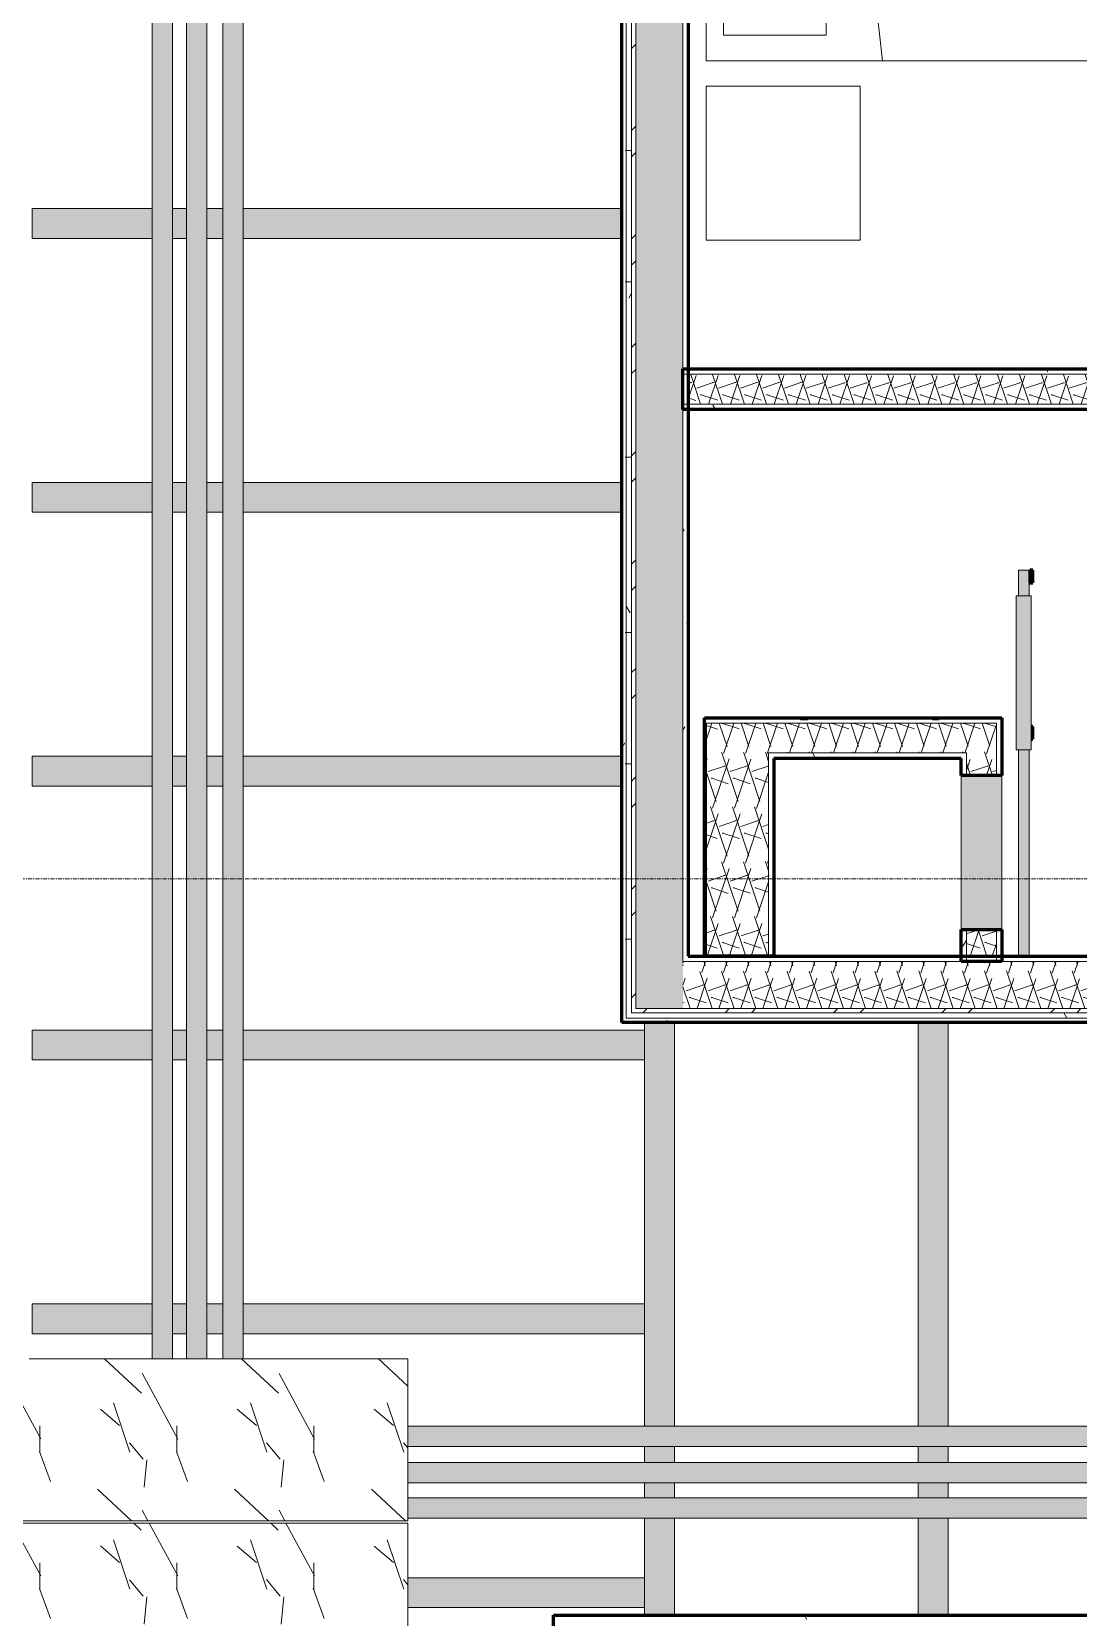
# Model space of a CAD drawing. Header units: inches. Extents: x -4169 to -1846, y 9706 to 12377.
# Drawn here: x -3479.3 to -3357, y 10380.9 to 10566.2 of the extents above; entities that cross this region are included whole.
import ezdxf

# ---------------------------------------------------------------- set-up
doc = ezdxf.new("R2010")
doc.units = ezdxf.units.IN
doc.header["$MEASUREMENT"] = 0
doc.linetypes.add('Dash', pattern=[0.25, 0.125, -0.125])
doc.linetypes.add('Grid Line 1_2_', pattern=[0.875, 0.5, -0.125, 0.125, -0.125])
for name, color, linetype, lineweight in [('0-1', 7, 'Continuous', 5), ('0-2', 50, 'Continuous', 18), ('A-CLNG', 13, 'Continuous', 18), ('A-CLNG-PATT-1', 252, 'Continuous', 18), ('A-DOOR-3', 135, 'Continuous', 18), ('A-DOOR-4', 50, 'Continuous', 18), ('A-DOOR-5', 10, 'Continuous', 60), ('A-WALL', 113, 'Continuous', 18), ('A-WALL-1', 8, 'Continuous', 5), ('A-WALL-3', 252, 'Continuous', 18), ('A-WALL-4', 10, 'Continuous', 60), ('A-WALL-5', 50, 'Continuous', 18), ('A-WALL-PATT-1', 250, 'Continuous', 9), ('A-WALL-PATT-2', 253, 'Continuous', 9), ('A-WALL-PATT-4', 111, 'Continuous', 9), ('I-FURN-1', 250, 'Continuous', 9), ('I-FURN-HDLN-1', 250, 'Dash', 9), ('I-WALL-3', 2, 'Continuous', 60), ('P-PIPE', 3, 'Continuous', 9), ('P-PIPE-1', 3, 'Continuous', 5), ('S-BEAM', 12, 'Continuous', 9), ('S-GRID-1', 1, 'Grid Line 1_2_', 9)]:
    doc.layers.add(name, color=color, linetype=linetype, lineweight=lineweight)
pattern_1 = [(0, (0, 0), (20.48, 5.12), [0.845, -14.515, 0.845, -14.515, -81.92]), (0, (0, 0), (20.48, 5.12), [-30.72, 0.845, -29.875, 0.845, -14.515, -35.84]), (0, (0, 0), (20.48, 5.12), [-76.8, 0.845, -9.395, 0.845, -24.755]), (120, (7.68, 2.56), (-14.67405, 15.1762003), [0.845, -14.515, 0.845, -14.515, -81.92]), (120, (7.68, 2.56), (-14.67405, 15.1762003), [-30.72, 0.845, -29.875, 0.845, -14.515, -35.84]), (120, (7.68, 2.56), (-14.67405, 15.1762003), [-76.8, 0.845, -9.395, 0.845, -24.755]), (240, (10.24, 12.8), (-5.80595, -20.2962003), [0.845, -14.515, 0.845, -14.515, -81.92]), (240, (10.24, 12.8), (-5.80595, -20.2962003), [-30.72, 0.845, -29.875, 0.845, -14.515, -35.84]), (240, (10.24, 12.8), (-5.80595, -20.2962003), [-76.8, 0.845, -9.395, 0.845, -24.755])]
pattern_2 = [(161.57, (0.32, 0.32), (-2.560496185, -0.000537386), [0, -18.214, 2.022, 0]), (18.43, (-0.32, 0.32), (-2.560496185, 0.000537386), [0, -18.214, 2.022, 0]), (108.43, (0.32, 0.32), (1.27922091, -6.400876726), [6.07, -14.166]), (71.57, (-0.32, 0.32), (1.27922091, 6.400876726), [6.07, -14.166])]
pattern_3 = [(45, (0, 0), (-6.335677, 6.335677), []), (45, (0, 9.6), (-6.335677, 6.335677), [])]

# ---------------------------------------------------------------- blocks, each defined once
blk = doc.blocks.new('Bed-Standard - Queen 60_ x 79_-1242961-ENLARGED RCP - 2ND FLOOR PLAN')
at = {"layer": 'I-FURN-1'}
for p, q in [((40.69, 37.7), (-19.31, 37.7)), ((-19.31, 37.7), (-19.31, -41.3)), ((40.69, -41.3), (40.69, 37.7)), ((-16.31, 35.7), (-16.31, 23.7)), ((-16.31, 35.7), (37.69, 35.7)), ((37.69, 35.7), (37.69, 23.7)), ((40.69, 23.7), (-19.31, 17.13)), ((-16.31, 23.7), (37.69, 23.7)), ((-19.31, -41.3), (40.69, -41.3))]:
    blk.add_line(p, q, dxfattribs=at)
at = {"layer": 'I-FURN-HDLN-1'}
for p, q in [((-55.31, 37.7), (-55.31, -77.3)), ((64.69, -77.3), (64.69, 37.7)), ((-55.31, -77.3), (64.69, -77.3))]:
    blk.add_line(p, q, dxfattribs=at)
blk = doc.blocks.new('Table-Night Stand - 18_ x 18_ x 24_-1352623-ENLARGED RCP - 2ND FLOOR PLAN')
at = {"layer": 'I-FURN-1'}
for p, q in [((18.15, 18), (0.15, 18)), ((0.15, 18), (0.15, 0)), ((18.15, 0), (18.15, 18)), ((0.15, 0), (18.15, 0))]:
    blk.add_line(p, q, dxfattribs=at)
blk = doc.blocks.new('BARN - FLUSH - WIDTH 2-2638555-ENLARGED RCP - 2ND FLOOR PLAN')
at = {"layer": 'A-DOOR-3'}
for points in [[(-31.5, 5.67), (-31.5, 6), (-33, 6), (-33, 5.67)], [(-15.13, 4.07), (-12, 4.07), (-12, 5.82), (-30, 5.82), (-30, 4.07), (-21.6, 4.07)], [(-13.23, 5.82), (-13.23, 6), (-14.73, 6), (-14.73, 5.82)]]:
    blk.add_hatch(color=256, dxfattribs=at).paths.add_polyline_path(points, flags=0)
h = blk.add_hatch(color=256, dxfattribs=at)
h.paths.add_polyline_path([(8.72, 4.95), (12, 4.95), (12, 5.57), (-12, 5.55), (-12, 4.95), (6.66, 4.95)], flags=0)
h.paths.add_polyline_path([(-33, 4.95), (-30, 4.95), (-30, 5.57), (-33, 5.55), (-33, 5.11)], flags=0)
h = blk.add_hatch(color=256, dxfattribs=at)
h.paths.add_polyline_path([(-33, 4.32), (-30, 4.34), (-30, 4.95), (-33, 4.95), (-33, 4.34)], flags=0)
h.paths.add_polyline_path([(8.72, 4.32), (12, 4.34), (12, 4.95), (-12, 4.95), (-12, 4.32), (6.75, 4.32)], flags=0)
at = {"layer": 'A-DOOR-4'}
for p, q in [((-30, 5.57), (-33, 5.57)), ((-33, 5.57), (-33, 4.95)), ((-30, 4.07), (-30, 5.82)), ((-30, 5.82), (-12, 5.82)), ((-12, 5.82), (-12, 4.07)), ((12, 5.57), (-12, 5.57)), ((12, 4.95), (12, 5.57)), ((-33, 4.95), (-33, 4.32)), ((-33, 4.32), (-30, 4.32)), ((-12, 4.07), (-30, 4.07)), ((-12, 4.32), (12, 4.32)), ((12, 4.32), (12, 4.95))]:
    blk.add_line(p, q, dxfattribs=at)
at = {"layer": 'A-DOOR-5'}
for p, q in [((-33, 6), (-33, 5.67)), ((-31.5, 6), (-33, 6)), ((-33, 5.67), (-31.5, 5.67)), ((-31.5, 5.67), (-31.5, 6)), ((-14.73, 6), (-14.73, 5.82)), ((-13.23, 6), (-14.73, 6)), ((-13.23, 5.82), (-13.23, 6))]:
    blk.add_line(p, q, dxfattribs=at)
blk = doc.blocks.new('CTR - 1st Phase - Unit Layouts_rvt-1-ENLARGED RCP - 2ND FLOOR PLAN')
at = {"layer": 'A-WALL-1'}
blk.add_hatch(color=256, dxfattribs=at).paths.add_polyline_path([(-3365.92, 10461.29), (-3365.92, 10479.29), (-3370.67, 10479.29), (-3370.67, 10461.29), (-3366.55, 10461.29)], flags=0)
at = {"layer": 'A-WALL-3'}
blk.add_hatch(color=256, dxfattribs=at).paths.add_polyline_path([(-3400.67, 10458.16), (-3400.42, 10458.16), (-3400.42, 10485.42), (-3400.67, 10485.41), (-3400.67, 10470.32)], flags=0)
at = {"layer": 'A-WALL-PATT-1'}
h = blk.add_hatch(dxfattribs=at)
h.set_pattern_fill('FP_1', color=256, style=0, pattern_type=2)
h.set_pattern_definition(pattern_1)
h.paths.add_polyline_path([(-3275.32, 10526.17), (-3275.32, 10526.79), (-3281.85, 10526.79), (-3281.85, 10526.17), (-3278.47, 10526.17)], flags=0)
h.paths.add_polyline_path([(-3315.85, 10526.17), (-3315.85, 10526.79), (-3402.55, 10526.79), (-3402.55, 10526.17), (-3329.12, 10526.17)], flags=0)
h = blk.add_hatch(dxfattribs=at)
h.set_pattern_fill('FP_1', color=256, style=0, pattern_type=2)
h.set_pattern_definition(pattern_1)
h.paths.add_polyline_path([(-3275.32, 10522.04), (-3275.32, 10522.67), (-3281.85, 10522.67), (-3281.85, 10522.04), (-3278.47, 10522.04)], flags=0)
h.paths.add_polyline_path([(-3315.85, 10522.04), (-3315.85, 10522.67), (-3402.55, 10522.66), (-3402.55, 10522.04), (-3329.12, 10522.04)], flags=0)
h = blk.add_hatch(dxfattribs=at)
h.set_pattern_fill('FP_1', color=256, style=0, pattern_type=2)
h.set_pattern_definition(pattern_1)
h.paths.add_polyline_path([(-3370.05, 10485.42), (-3366.55, 10485.42), (-3366.55, 10486.04), (-3400.67, 10486.04), (-3400.67, 10485.42), (-3370.67, 10485.42)], flags=0)
h = blk.add_hatch(dxfattribs=at)
h.set_pattern_fill('FP_1', color=256, style=0, pattern_type=2)
h.set_pattern_definition(pattern_1)
h.paths.add_polyline_path([(-3391.88, 10481.29), (-3370.67, 10481.29), (-3370.67, 10481.92), (-3393.17, 10481.92), (-3393.17, 10481.29), (-3392.55, 10481.29)], flags=0)
h = blk.add_hatch(dxfattribs=at)
h.set_pattern_fill('FP_1', color=256, style=0, pattern_type=2)
h.set_pattern_definition(pattern_1)
h.paths.add_polyline_path([(-3370.05, 10458.16), (-3370.05, 10461.29), (-3370.67, 10461.29), (-3370.67, 10458.16), (-3370.15, 10458.16)], flags=0)
h.paths.add_polyline_path([(-3370.67, 10479.29), (-3370.05, 10479.29), (-3370.05, 10481.92), (-3370.67, 10481.92), (-3370.67, 10481.29)], flags=0)
at = {"layer": 'A-WALL-PATT-2'}
h = blk.add_hatch(dxfattribs=at)
h.set_pattern_fill('FP_2', color=256, style=0, pattern_type=2)
h.set_pattern_definition(pattern_2)
h.paths.add_polyline_path([(-3274.7, 10522.67), (-3274.7, 10526.17), (-3281.85, 10526.17), (-3281.85, 10522.67), (-3275.32, 10522.67)], flags=0)
h.paths.add_polyline_path([(-3400.45, 10522.67), (-3315.85, 10522.67), (-3315.85, 10522.92), (-3351.85, 10522.92), (-3351.85, 10525.92), (-3315.85, 10525.92), (-3315.85, 10526.17), (-3402.55, 10526.16), (-3402.55, 10522.67)], flags=0)
h = blk.add_hatch(dxfattribs=at)
h.set_pattern_fill('FP_2', color=256, style=0, pattern_type=2)
h.set_pattern_definition(pattern_2)
h.paths.add_polyline_path([(-3370.05, 10481.92), (-3370.05, 10485.42), (-3400.42, 10485.42), (-3400.42, 10481.92), (-3370.67, 10481.92)], flags=0)
h = blk.add_hatch(dxfattribs=at)
h.set_pattern_fill('FP_2', color=256, style=0, pattern_type=2)
h.set_pattern_definition(pattern_2)
h.paths.add_polyline_path([(-3370.05, 10458.16), (-3366.55, 10458.16), (-3366.55, 10461.29), (-3370.05, 10461.29)], flags=0)
h.paths.add_polyline_path([(-3370.05, 10479.29), (-3366.55, 10479.29), (-3366.55, 10485.42), (-3370.05, 10485.42), (-3370.05, 10481.92)], flags=0)
h = blk.add_hatch(dxfattribs=at)
h.set_pattern_fill('FP_2', color=256, style=0, pattern_type=2)
h.set_pattern_definition(pattern_2)
h.paths.add_polyline_path([(-3396.65, 10458.16), (-3393.17, 10458.16), (-3393.17, 10481.92), (-3400.42, 10481.92), (-3400.42, 10458.16)], flags=0)
at = {"layer": 'A-WALL-4'}
for p, q in [((-3403.17, 10526.79), (-3315.85, 10526.79)), ((-3403.17, 10522.04), (-3403.17, 10526.79)), ((-3315.85, 10522.04), (-3403.17, 10522.04)), ((-3400.67, 10485.42), (-3400.67, 10486.04)), ((-3400.67, 10486.04), (-3370.67, 10486.04)), ((-3370.67, 10486.04), (-3366.55, 10486.04)), ((-3366.55, 10486.04), (-3365.92, 10486.04)), ((-3365.92, 10486.04), (-3365.92, 10479.29)), ((-3400.67, 10481.29), (-3400.67, 10485.42)), ((-3400.67, 10458.16), (-3400.67, 10481.29)), ((-3370.67, 10481.29), (-3392.55, 10481.29)), ((-3392.55, 10481.29), (-3392.55, 10458.16)), ((-3370.67, 10479.29), (-3370.67, 10481.29)), ((-3365.92, 10479.29), (-3370.67, 10479.29)), ((-3370.67, 10457.53), (-3370.67, 10461.29)), ((-3370.67, 10461.29), (-3365.92, 10461.29)), ((-3365.92, 10461.29), (-3365.92, 10457.53)), ((-3392.55, 10458.16), (-3400.67, 10458.16)), ((-3365.92, 10457.53), (-3370.67, 10457.53))]:
    blk.add_line(p, q, dxfattribs=at)
at = {"layer": 'A-WALL-5'}
for p, q in [((-3315.85, 10526.17), (-3403.17, 10526.17)), ((-3315.85, 10522.67), (-3403.17, 10522.67)), ((-3400.67, 10485.42), (-3400.42, 10485.42)), ((-3400.42, 10485.42), (-3400.67, 10485.42)), ((-3400.42, 10485.42), (-3370.67, 10485.42)), ((-3400.42, 10485.42), (-3400.42, 10481.92)), ((-3370.05, 10485.42), (-3370.67, 10485.42)), ((-3366.55, 10485.42), (-3370.05, 10485.42)), ((-3366.55, 10479.29), (-3366.55, 10485.42)), ((-3400.42, 10481.92), (-3400.42, 10481.29)), ((-3400.42, 10481.29), (-3400.42, 10458.16)), ((-3393.17, 10481.92), (-3370.67, 10481.92)), ((-3393.17, 10481.92), (-3393.17, 10481.29)), ((-3393.17, 10481.29), (-3393.17, 10458.16)), ((-3370.05, 10481.92), (-3370.67, 10481.92)), ((-3370.05, 10479.29), (-3370.05, 10481.92)), ((-3370.67, 10479.29), (-3370.67, 10461.29)), ((-3365.92, 10461.29), (-3365.92, 10479.29)), ((-3370.05, 10457.53), (-3370.05, 10461.29)), ((-3366.55, 10457.53), (-3366.55, 10461.29))]:
    blk.add_line(p, q, dxfattribs=at)
at = {"layer": '0-2'}
for name, p, rotation in [('Bed-Standard - Queen 60_ x 79_-1242961-ENLARGED RCP - 2ND FLOOR PLAN', (-3362.74, 10582.1), 89.99999999998352), ('Table-Night Stand - 18_ x 18_ x 24_-1352623-ENLARGED RCP - 2ND FLOOR PLAN', (-3382.45, 10541.71), 89.99999999998352), ('BARN - FLUSH - WIDTH 2-2638555-ENLARGED RCP - 2ND FLOOR PLAN', (-3368.3, 10470.29), 269.9999999999567)]:
    blk.add_blockref(name, p, dxfattribs=dict(at, rotation=rotation))
blk = doc.blocks.new('CTR - 1st Phase - Shell_rvt-1-ENLARGED RCP - 2ND FLOOR PLAN')
at = {"layer": 'S-GRID-1'}
blk.add_line((-1846.46, 10467.19), (-4136.46, 10467.19), dxfattribs=at)
blk = doc.blocks.new('Dimension Lumber - LVL - 3_5X5_5-V157-ENLARGED RCP - 2ND FLOOR PLAN')
at = {"layer": 'S-BEAM'}
h = blk.add_hatch(color=256, dxfattribs=at)
h.paths.add_polyline_path([(-15.36, -1.75), (-13.5, -1.75), (-13.5, 1.75), (-15.36, 1.75)], flags=0)
h.paths.add_polyline_path([(-21.74, -1.75), (-21.74, 1.75), (-35.77, 1.75), (-35.77, -1.75)], flags=0)
h.paths.add_polyline_path([(33.15, -1.75), (33.15, 1.75), (-11.12, 1.75), (-11.12, -1.75), (13.03, -1.75)], flags=0)
h.paths.add_polyline_path([(-19.36, -1.75), (-17.74, -1.75), (-17.74, 1.75), (-19.36, 1.75)], flags=0)
for p, q in [((-35.77, 1.75), (-35.77, -1.75)), ((-35.77, 1.75), (-21.74, 1.75)), ((-19.37, 1.75), (-17.74, 1.75)), ((-15.37, 1.75), (-13.5, 1.75)), ((-11.13, 1.75), (33.15, 1.75)), ((-35.77, -1.75), (-21.74, -1.75)), ((-19.37, -1.75), (-17.74, -1.75)), ((-15.37, -1.75), (-13.5, -1.75)), ((-11.13, -1.75), (33.15, -1.75))]:
    blk.add_line(p, q, dxfattribs=at)
blk = doc.blocks.new('Dimension Lumber - LVL - 3_5X5_5-V158-ENLARGED RCP - 2ND FLOOR PLAN')
at = {"layer": 'S-BEAM'}
h = blk.add_hatch(color=256, dxfattribs=at)
h.paths.add_polyline_path([(-35.77, -1.75), (-21.74, -1.75), (-21.74, 1.75), (-35.77, 1.75), (-35.77, -1.25)], flags=0)
h.paths.add_polyline_path([(33.15, -1.75), (33.15, 1.75), (-11.12, 1.75), (-11.12, -1.75), (13.03, -1.75)], flags=0)
h.paths.add_polyline_path([(-19.36, -1.75), (-17.74, -1.75), (-17.74, 1.75), (-19.36, 1.75), (-19.36, -1.25)], flags=0)
h.paths.add_polyline_path([(-15.36, -1.75), (-13.5, -1.75), (-13.5, 1.75), (-15.36, 1.75), (-15.36, -1.25)], flags=0)
for p, q in [((-35.77, 1.75), (-35.77, -1.75)), ((-35.77, 1.75), (-21.74, 1.75)), ((-19.37, 1.75), (-17.74, 1.75)), ((-15.37, 1.75), (-13.5, 1.75)), ((-11.12, 1.75), (33.15, 1.75)), ((-35.77, -1.75), (-21.74, -1.75)), ((-19.37, -1.75), (-17.74, -1.75)), ((-15.37, -1.75), (-13.5, -1.75)), ((-11.12, -1.75), (33.15, -1.75))]:
    blk.add_line(p, q, dxfattribs=at)
blk = doc.blocks.new('Dimension Lumber - LVL - 3_5X5_5-V159-ENLARGED RCP - 2ND FLOOR PLAN')
at = {"layer": 'S-BEAM'}
h = blk.add_hatch(color=256, dxfattribs=at)
h.paths.add_polyline_path([(-35.77, -1.75), (-21.74, -1.75), (-21.74, 1.75), (-35.77, 1.75)], flags=0)
h.paths.add_polyline_path([(33.15, -1.75), (33.15, 1.75), (-11.12, 1.75), (-11.12, -1.75), (23.96, -1.75)], flags=0)
h.paths.add_polyline_path([(-19.36, -1.75), (-17.74, -1.75), (-17.74, 1.75), (-19.36, 1.75), (-19.36, 0.59)], flags=0)
h.paths.add_polyline_path([(-13.5, -1.75), (-13.5, 1.75), (-15.36, 1.75), (-15.36, -1.75)], flags=0)
for p, q in [((-35.77, 1.75), (-35.77, -1.75)), ((-35.77, 1.75), (-21.74, 1.75)), ((-19.37, 1.75), (-17.74, 1.75)), ((-15.37, 1.75), (-13.5, 1.75)), ((-11.12, 1.75), (33.15, 1.75)), ((-35.77, -1.75), (-21.74, -1.75)), ((-19.37, -1.75), (-17.74, -1.75)), ((-15.37, -1.75), (-13.5, -1.75)), ((-11.12, -1.75), (33.15, -1.75))]:
    blk.add_line(p, q, dxfattribs=at)
blk = doc.blocks.new('Dimension Lumber - LVL - 3_5X5_5-V160-ENLARGED RCP - 2ND FLOOR PLAN')
at = {"layer": 'S-BEAM'}
h = blk.add_hatch(color=256, dxfattribs=at)
h.paths.add_polyline_path([(32.77, -1.75), (34.9, -1.75), (34.9, 1.75), (-12, 1.75), (-12, -1.75), (32.65, -1.75)], flags=0)
h.paths.add_polyline_path([(-22.61, -1.75), (-22.61, 1.75), (-36.65, 1.75), (-36.65, -1.75)], flags=0)
h.paths.add_polyline_path([(-20.24, -1.75), (-18.61, -1.75), (-18.61, 1.75), (-20.24, 1.75)], flags=0)
h.paths.add_polyline_path([(-16.24, -1.75), (-14.37, -1.75), (-14.37, 1.75), (-16.24, 1.75)], flags=0)
for p, q in [((-36.65, 1.75), (-36.65, -1.75)), ((-36.65, 1.75), (-22.61, 1.75)), ((-20.24, 1.75), (-18.61, 1.75)), ((-16.24, 1.75), (-14.37, 1.75)), ((-12, 1.75), (34.9, 1.75)), ((34.9, -1.75), (34.9, 1.75)), ((-36.65, -1.75), (-22.61, -1.75)), ((-20.24, -1.75), (-18.61, -1.75)), ((-16.24, -1.75), (-14.37, -1.75)), ((-12, -1.75), (34.9, -1.75))]:
    blk.add_line(p, q, dxfattribs=at)
blk = doc.blocks.new('Dimension Lumber - LVL - 3_5X5_5-V161-ENLARGED RCP - 2ND FLOOR PLAN')
at = {"layer": 'S-BEAM'}
h = blk.add_hatch(color=256, dxfattribs=at)
h.paths.add_polyline_path([(28.45, -1.75), (34.9, -1.75), (34.9, 1.75), (-12, 1.75), (-12, -1.75), (24.65, -1.75)], flags=0)
h.paths.add_polyline_path([(-22.61, -1.75), (-22.61, 1.75), (-36.65, 1.75), (-36.65, -1.75), (-31.66, -1.75)], flags=0)
h.paths.add_polyline_path([(-20.24, -1.75), (-18.61, -1.75), (-18.61, 1.75), (-20.24, 1.75)], flags=0)
h.paths.add_polyline_path([(-16.24, -1.75), (-14.37, -1.75), (-14.37, 1.75), (-16.24, 1.75)], flags=0)
for p, q in [((-36.65, 1.75), (-36.65, -1.75)), ((-36.65, 1.75), (-22.61, 1.75)), ((-20.24, 1.75), (-18.61, 1.75)), ((-16.24, 1.75), (-14.37, 1.75)), ((-12, 1.75), (34.9, 1.75)), ((34.9, -1.75), (34.9, 1.75)), ((-36.65, -1.75), (-22.61, -1.75)), ((-20.24, -1.75), (-18.61, -1.75)), ((-16.24, -1.75), (-14.37, -1.75)), ((-12, -1.75), (34.9, -1.75))]:
    blk.add_line(p, q, dxfattribs=at)
blk = doc.blocks.new('Dimension Lumber - LVL - 3_5X5_5-2130248-ENLARGED RCP - 2ND FLOOR PLAN')
at = {"layer": 'S-BEAM'}
blk.add_hatch(color=256, dxfattribs=at).paths.add_polyline_path([(45.38, -1.75), (45.38, 1.75), (17.72, 1.75), (17.72, -1.75), (38.28, -1.75)], flags=0)
for p, q in [((17.72, 1.75), (45.38, 1.75)), ((45.38, -1.75), (45.38, 1.75)), ((17.72, -1.75), (45.38, -1.75))]:
    blk.add_line(p, q, dxfattribs=at)
blk = doc.blocks.new('Dimension Lumber - LVL - 3_5X5_5-2120528-ENLARGED RCP - 2ND FLOOR PLAN')
at = {"layer": 'S-BEAM'}
h = blk.add_hatch(color=256, dxfattribs=at)
h.paths.add_polyline_path([(-34.49, -1.75), (-23.15, -1.75), (-23.15, 1.75), (-34.49, 1.75)], flags=0)
h.paths.add_polyline_path([(-20.77, -1.75), (-19.02, -1.75), (-19.02, 1.75), (-20.77, 1.75)], flags=0)
h.paths.add_polyline_path([(-16.65, -1.75), (-14.78, -1.75), (-14.78, 1.75), (-16.65, 1.75)], flags=0)
h.paths.add_polyline_path([(-12.4, 1.75), (-12.4, -1.75), (34.76, -1.75), (34.76, 1.75), (-5.66, 1.75)], flags=0)
for p, q in [((-34.49, 1.75), (-23.15, 1.75)), ((-20.77, 1.75), (-19.02, 1.75)), ((-16.65, 1.75), (-14.78, 1.75)), ((-12.4, 1.75), (34.76, 1.75)), ((-34.49, -1.75), (-23.15, -1.75)), ((-20.77, -1.75), (-19.02, -1.75)), ((-16.65, -1.75), (-14.78, -1.75)), ((-12.4, -1.75), (34.76, -1.75))]:
    blk.add_line(p, q, dxfattribs=at)
blk = doc.blocks.new('Dimension Lumber - LVL - 3_5X5_5-V169-ENLARGED RCP - 2ND FLOOR PLAN')
at = {"layer": 'S-BEAM'}
h = blk.add_hatch(color=256, dxfattribs=at)
h.paths.add_polyline_path([(-34.49, 1.75), (-34.49, -1.75), (-23.15, -1.75), (-23.15, 1.75), (-30.1, 1.75)], flags=0)
h.paths.add_polyline_path([(-20.77, 1.75), (-20.77, -1.75), (-19.02, -1.75), (-19.02, 1.75)], flags=0)
h.paths.add_polyline_path([(-16.65, -0.83), (-16.65, -1.75), (-14.78, -1.75), (-14.78, 1.75), (-16.65, 1.75)], flags=0)
h.paths.add_polyline_path([(-12.4, -1.75), (34.76, -1.75), (34.76, 1.75), (-12.4, 1.75)], flags=0)
for p, q in [((-34.49, 1.75), (-23.15, 1.75)), ((-20.77, 1.75), (-19.02, 1.75)), ((-16.65, 1.75), (-14.78, 1.75)), ((-12.4, 1.75), (34.76, 1.75)), ((-34.49, -1.75), (-23.15, -1.75)), ((-20.77, -1.75), (-19.02, -1.75)), ((-16.65, -1.75), (-14.78, -1.75)), ((-12.4, -1.75), (34.76, -1.75))]:
    blk.add_line(p, q, dxfattribs=at)

msp = doc.modelspace()

# ---------------------------------------------------------------- hatches: boundary and pattern name
at = {"layer": 'A-CLNG-PATT-1'}
h = msp.add_hatch(dxfattribs=at)
h.set_pattern_fill('FP_56', color=256, style=0, pattern_type=2)
h.set_pattern_definition([(108.435, (4.16, 0), (-16.000521, 32.0003383), [6.072, -44.525]), (139.399, (2.24, 5.76), (-96.00016541, 79.9998798), [2.95, -144.562]), (136.848, (16, 7.68), (-240.00202852, 223.9982064), [7.018, -343.889]), (109.983, (10.88, 12.48), (-47.99971113, 127.99986808), [3.746, -183.53]), (90, (9.6, 0), (-16, 16), [3.2, -12.8]), (118.443, (9.6, 3.2), (112.0002199, -207.99937941), [8.734, -427.981]), (84.289, (5.44, 10.88), (-16.00092206, -143.99947947), [3.216, -157.582]), (129.806, (5.76, 14.08), (64.00060153, -80.0001644), [2.499, -122.465])])
h.paths.add_polyline_path([(-3435.32, 10352.96), (-3435.32, 10353.52), (-3478.3, 10353.52), (-3478.3, 10352.96), (-3457.52, 10352.96), (-3457.52, 10353.21), (-3455.52, 10353.21), (-3455.52, 10352.96)], flags=0)
h.paths.add_polyline_path([(-3497.3, 10353.77), (-3435.32, 10353.77), (-3435.32, 10391.92), (-3497.55, 10391.92), (-3497.55, 10356.09), (-3497.3, 10356.09), (-3497.3, 10354.09), (-3497.55, 10354.09), (-3497.55, 10353.77)], flags=0)
h.paths.add_polyline_path([(-3447.3, 10392.17), (-3435.32, 10392.17), (-3435.32, 10411.12), (-3479.55, 10411.12), (-3479.55, 10410.41), (-3497.55, 10410.41), (-3497.55, 10394.09), (-3497.3, 10394.09), (-3497.3, 10392.17), (-3455.74, 10392.17)], flags=0)
at = {"layer": 'A-WALL-PATT-4'}
h = msp.add_hatch(dxfattribs=at)
h.set_pattern_fill('FP_1', color=256, style=0, pattern_type=2)
h.set_pattern_definition(pattern_1)
h.paths.add_polyline_path([(-3409.8, 10450.41), (-3409.8, 10843.41), (-3410.3, 10843.41), (-3410.3, 10450.41), (-3409.92, 10450.41)], flags=0)
h = msp.add_hatch(dxfattribs=at)
h.set_pattern_fill('FP_1', color=256, style=0, pattern_type=2)
h.set_pattern_definition(pattern_1)
h.paths.add_polyline_path([(-3409.17, 10450.91), (-3409.17, 10843.41), (-3409.8, 10843.41), (-3409.8, 10450.91)], flags=0)
h = msp.add_hatch(dxfattribs=at)
h.set_pattern_fill('FP_38', color=256, style=0, pattern_type=2)
h.set_pattern_definition(pattern_3)
h.paths.add_polyline_path([(-3409.17, 10451.54), (-3408.67, 10451.54), (-3408.67, 10843.41), (-3409.17, 10843.41), (-3409.17, 10451.98)], flags=0)
h = msp.add_hatch(dxfattribs=at)
h.set_pattern_fill('FP_2', color=256, style=0, pattern_type=2)
h.set_pattern_definition(pattern_2)
h.paths.add_polyline_path([(-3408.67, 10452.04), (-3403.17, 10452.04), (-3403.17, 10843.41), (-3408.67, 10843.41), (-3408.67, 10470.32)], flags=0)
h = msp.add_hatch(dxfattribs=at)
h.set_pattern_fill('FP_1', color=256, style=0, pattern_type=2)
h.set_pattern_definition(pattern_1)
h.paths.add_polyline_path([(-3402.55, 10457.54), (-3402.55, 10647.42), (-3403.17, 10647.42), (-3403.17, 10457.54)], flags=0)
h.paths.add_polyline_path([(-3402.86, 10650.92), (-3402.55, 10650.92), (-3402.55, 10843.41), (-3403.17, 10843.41), (-3403.17, 10650.92)], flags=0)
h = msp.add_hatch(dxfattribs=at)
h.set_pattern_fill('FP_1', color=256, style=0, pattern_type=2)
h.set_pattern_definition(pattern_1)
h.paths.add_polyline_path([(-3402.55, 10457.54), (-3273.42, 10457.54), (-3273.42, 10458.16), (-3402.55, 10458.16)], flags=0)
h = msp.add_hatch(dxfattribs=at)
h.set_pattern_fill('FP_2', color=256, style=0, pattern_type=2)
h.set_pattern_definition(pattern_2)
h.paths.add_polyline_path([(-3403.17, 10452.04), (-3272.8, 10452.04), (-3272.8, 10457.54), (-3403.17, 10457.54), (-3403.17, 10452.04)], flags=0)
h = msp.add_hatch(dxfattribs=at)
h.set_pattern_fill('FP_1', color=256, style=0, pattern_type=2)
h.set_pattern_definition(pattern_1)
h.paths.add_polyline_path([(-3278.47, 10450.41), (-3266.17, 10450.41), (-3266.17, 10450.91), (-3409.8, 10450.91), (-3409.79, 10450.41), (-3279.67, 10450.41)], flags=0)
h = msp.add_hatch(dxfattribs=at)
h.set_pattern_fill('FP_1', color=256, style=0, pattern_type=2)
h.set_pattern_definition(pattern_1)
h.paths.add_polyline_path([(-3273.42, 10450.91), (-3266.8, 10450.91), (-3266.8, 10451.54), (-3409.17, 10451.54), (-3409.17, 10450.91), (-3278.47, 10450.91)], flags=0)
h = msp.add_hatch(dxfattribs=at)
h.set_pattern_fill('FP_38', color=256, style=0, pattern_type=2)
h.set_pattern_definition(pattern_3)
h.paths.add_polyline_path([(-3273.42, 10451.54), (-3267.3, 10451.54), (-3267.3, 10452.04), (-3408.67, 10452.04), (-3408.67, 10451.54), (-3278.47, 10451.54)], flags=0)
h = msp.add_hatch(dxfattribs=at)
h.set_pattern_fill('FP_1', color=256, style=0, pattern_type=2)
h.set_pattern_definition(pattern_1)
h.paths.add_polyline_path([(-3417.94, 10380.66), (-3342.97, 10380.66), (-3342.97, 10381.16), (-3418.3, 10381.16), (-3418.28, 10380.66)], flags=0)
at = {"layer": 'P-PIPE-1'}
h = msp.add_hatch(color=256, dxfattribs=at)
h.paths.add_polyline_path([(-3465.19, 10411.12), (-3464, 10411.12), (-3464, 10649.86), (-3465.19, 10649.86), (-3465.19, 10414.04)], flags=0)
h.paths.add_polyline_path([(-3464, 10668.81), (-3464, 10669.06), (-3465.19, 10669.06), (-3465.19, 10668.81), (-3464.06, 10668.81)], flags=0)
h.paths.add_polyline_path([(-3464.84, 10707.21), (-3464, 10707.21), (-3464, 10707.46), (-3465.19, 10707.46), (-3465.19, 10707.21), (-3464.88, 10707.21)], flags=0)
h.paths.add_polyline_path([(-3464.89, 10726.41), (-3464, 10726.41), (-3464, 10949.97), (-3465.19, 10949.97), (-3465.19, 10726.41), (-3465.03, 10726.41)], flags=0)
h.paths.add_polyline_path([(-3465.03, 10968.92), (-3464, 10968.92), (-3464, 10969.17), (-3465.19, 10969.17), (-3465.16, 10968.92), (-3465.08, 10968.92)], flags=0)
h.paths.add_polyline_path([(-3464.31, 11007.32), (-3464, 11007.32), (-3464, 11007.57), (-3465.19, 11007.57), (-3465.17, 11007.32), (-3464.44, 11007.32)], flags=0)
h.paths.add_polyline_path([(-3464.84, 11026.52), (-3464, 11026.52), (-3464, 11687.66), (-3465.19, 11687.66), (-3465.17, 11026.52), (-3464.93, 11026.52)], flags=0)
h.paths.add_polyline_path([(-3465.03, 11706.61), (-3464, 11706.61), (-3464, 11706.86), (-3465.19, 11706.86), (-3465.19, 11706.61), (-3465.15, 11706.61)], flags=0)
h = msp.add_hatch(color=256, dxfattribs=at)
h.paths.add_polyline_path([(-3462.81, 10411.12), (-3462.81, 10411.12), (-3462.82, 10649.86), (-3464, 10649.86), (-3464, 10411.12), (-3462.85, 10411.12)], flags=0)
h.paths.add_polyline_path([(-3463.76, 10668.81), (-3462.81, 10668.81), (-3462.82, 10669.06), (-3464, 10669.06), (-3464, 10668.81)], flags=0)
h.paths.add_polyline_path([(-3463.77, 10707.21), (-3462.81, 10707.21), (-3462.82, 10707.46), (-3464, 10707.46), (-3464, 10707.21)], flags=0)
h.paths.add_polyline_path([(-3462.81, 10726.41), (-3462.83, 10949.97), (-3464, 10949.97), (-3464, 10726.41), (-3462.82, 10726.41)], flags=0)
h.paths.add_polyline_path([(-3462.85, 10968.92), (-3462.81, 10968.92), (-3462.83, 10969.17), (-3464, 10969.17), (-3464, 10968.92), (-3462.9, 10968.92)], flags=0)
h.paths.add_polyline_path([(-3462.85, 11007.32), (-3462.81, 11007.32), (-3462.83, 11007.57), (-3464, 11007.57), (-3464, 11007.32), (-3462.91, 11007.32)], flags=0)
h.paths.add_polyline_path([(-3462.83, 11026.52), (-3462.81, 11026.52), (-3462.81, 11687.66), (-3464, 11687.66), (-3464, 11026.52), (-3462.85, 11026.52)], flags=0)
h.paths.add_polyline_path([(-3462.85, 11706.61), (-3462.81, 11706.61), (-3462.81, 11706.86), (-3464, 11706.86), (-3464, 11706.61), (-3462.85, 11706.61)], flags=0)
h = msp.add_hatch(color=256, dxfattribs=at)
h.paths.add_polyline_path([(-3461.19, 10411.12), (-3460, 10411.12), (-3460, 10649.86), (-3461.19, 10649.86), (-3461.19, 10414.04)], flags=0)
h.paths.add_polyline_path([(-3461.19, 10668.81), (-3460, 10668.81), (-3460, 10669.06), (-3461.19, 10669.06)], flags=0)
h.paths.add_polyline_path([(-3460, 10707.21), (-3460, 10707.46), (-3461.19, 10707.46), (-3461.19, 10707.21), (-3460.07, 10707.21)], flags=0)
h.paths.add_polyline_path([(-3461.19, 10726.41), (-3460, 10726.41), (-3460, 10949.97), (-3461.19, 10949.97), (-3461.19, 10731.73)], flags=0)
h.paths.add_polyline_path([(-3461.19, 10968.92), (-3460, 10968.92), (-3460, 10969.17), (-3461.19, 10969.17)], flags=0)
h.paths.add_polyline_path([(-3460.84, 11007.32), (-3460, 11007.32), (-3460, 11007.57), (-3461.19, 11007.57), (-3461.17, 11007.32), (-3460.93, 11007.32)], flags=0)
h.paths.add_polyline_path([(-3461.19, 11026.52), (-3460, 11026.52), (-3460, 11687.66), (-3461.19, 11687.66), (-3461.19, 11033.36)], flags=0)
h = msp.add_hatch(color=256, dxfattribs=at)
h.paths.add_polyline_path([(-3458.81, 10411.12), (-3458.82, 10649.86), (-3460, 10649.86), (-3460, 10411.12), (-3458.81, 10411.12)], flags=0)
h.paths.add_polyline_path([(-3459.69, 10668.81), (-3458.81, 10668.81), (-3458.82, 10669.06), (-3460, 10669.06), (-3460, 10668.81), (-3459.76, 10668.81)], flags=0)
h.paths.add_polyline_path([(-3459.22, 10707.21), (-3458.81, 10707.21), (-3458.82, 10707.46), (-3460, 10707.46), (-3460, 10707.21), (-3459.27, 10707.21)], flags=0)
h.paths.add_polyline_path([(-3458.82, 10726.41), (-3458.81, 10726.41), (-3458.83, 10949.97), (-3460, 10949.97), (-3460, 10726.41), (-3458.85, 10726.41)], flags=0)
h.paths.add_polyline_path([(-3458.83, 10968.92), (-3458.81, 10968.92), (-3458.83, 10969.17), (-3460, 10969.17), (-3460, 10968.92), (-3458.85, 10968.92)], flags=0)
h.paths.add_polyline_path([(-3459.84, 11007.32), (-3458.81, 11007.32), (-3458.83, 11007.57), (-3460, 11007.57), (-3460, 11007.32)], flags=0)
h.paths.add_polyline_path([(-3458.83, 11026.52), (-3458.81, 11026.52), (-3458.81, 11687.66), (-3460, 11687.66), (-3460, 11026.52), (-3458.85, 11026.52)], flags=0)
h = msp.add_hatch(color=256, dxfattribs=at)
h.paths.add_polyline_path([(-3456.94, 10411.12), (-3455.76, 10411.12), (-3455.76, 10649.86), (-3456.94, 10649.86), (-3456.94, 10414.04)], flags=0)
h.paths.add_polyline_path([(-3456.94, 10668.81), (-3455.76, 10668.81), (-3455.76, 10669.06), (-3456.94, 10669.06)], flags=0)
h.paths.add_polyline_path([(-3456.94, 10707.21), (-3455.76, 10707.21), (-3455.76, 10707.46), (-3456.94, 10707.46)], flags=0)
h.paths.add_polyline_path([(-3456.94, 10726.41), (-3455.76, 10726.41), (-3455.76, 10949.97), (-3456.94, 10949.97), (-3456.94, 10731.73)], flags=0)
h.paths.add_polyline_path([(-3456.94, 10968.92), (-3455.76, 10968.92), (-3455.76, 10969.17), (-3456.94, 10969.17)], flags=0)
h.paths.add_polyline_path([(-3456.94, 11007.32), (-3455.76, 11007.32), (-3455.76, 11007.57), (-3456.94, 11007.57)], flags=0)
h.paths.add_polyline_path([(-3456.94, 11026.52), (-3455.76, 11026.52), (-3455.76, 11687.66), (-3456.94, 11687.66), (-3456.94, 11033.36)], flags=0)
h = msp.add_hatch(color=256, dxfattribs=at)
h.paths.add_polyline_path([(-3455.76, 10411.12), (-3454.57, 10411.12), (-3454.58, 10649.86), (-3455.76, 10649.86), (-3455.76, 10420.05)], flags=0)
h.paths.add_polyline_path([(-3455.76, 10668.81), (-3454.57, 10668.81), (-3454.58, 10669.06), (-3455.76, 10669.06)], flags=0)
h.paths.add_polyline_path([(-3455.52, 10707.21), (-3454.57, 10707.21), (-3454.58, 10707.46), (-3455.76, 10707.46), (-3455.74, 10707.21)], flags=0)
h.paths.add_polyline_path([(-3455.76, 10726.41), (-3454.57, 10726.41), (-3454.59, 10949.97), (-3455.76, 10949.97), (-3455.76, 10731.73)], flags=0)
h.paths.add_polyline_path([(-3455.76, 10968.92), (-3454.57, 10968.92), (-3454.59, 10969.17), (-3455.76, 10969.17)], flags=0)
h.paths.add_polyline_path([(-3455.76, 11007.32), (-3454.57, 11007.32), (-3454.59, 11007.57), (-3455.76, 11007.57)], flags=0)
h.paths.add_polyline_path([(-3455.76, 11026.52), (-3454.57, 11026.52), (-3454.57, 11687.66), (-3455.76, 11687.66), (-3455.76, 11033.36)], flags=0)
h = msp.add_hatch(color=256, dxfattribs=at)
h.paths.add_polyline_path([(-2518.43, 10402.06), (-2508.23, 10402.06), (-2508.23, 10403.25), (-2721.68, 10403.24), (-2721.68, 10402.06), (-2518.74, 10402.06)], flags=0)
h.paths.add_polyline_path([(-3042.11, 10402.06), (-2798.23, 10402.06), (-2798.23, 10403.25), (-3435.32, 10403.25), (-3435.32, 10402.06), (-3052.17, 10402.06)], flags=0)
h.paths.add_polyline_path([(-2740.63, 10402.06), (-2740.63, 10403.25), (-2740.88, 10403.24), (-2740.88, 10402.06)], flags=0)
h.paths.add_polyline_path([(-2779.03, 10402.06), (-2779.03, 10403.25), (-2779.28, 10403.24), (-2779.28, 10402.06)], flags=0)
h = msp.add_hatch(color=256, dxfattribs=at)
h.paths.add_polyline_path([(-2927.67, 10400.87), (-2798.23, 10400.9), (-2798.23, 10402.06), (-3435.32, 10402.06), (-3435.32, 10400.87), (-2940.81, 10400.87)], flags=0)
h.paths.add_polyline_path([(-2518.73, 10400.87), (-2508.23, 10400.87), (-2508.23, 10402.06), (-2721.68, 10402.06), (-2721.68, 10400.87), (-2518.74, 10400.87)], flags=0)
h.paths.add_polyline_path([(-2740.63, 10400.87), (-2740.63, 10402.06), (-2740.88, 10402.06), (-2740.88, 10400.87)], flags=0)
h.paths.add_polyline_path([(-2779.03, 10400.87), (-2779.03, 10402.06), (-2779.28, 10402.06), (-2779.28, 10400.87)], flags=0)
h = msp.add_hatch(color=256, dxfattribs=at)
h.paths.add_polyline_path([(-2516.47, 10397.82), (-2512.47, 10397.82), (-2512.47, 10399.01), (-2721.68, 10399), (-2721.68, 10397.82), (-2518.74, 10397.82)], flags=0)
h.paths.add_polyline_path([(-3435.32, 10397.82), (-2798.23, 10397.82), (-2798.23, 10399.01), (-3435.32, 10399.01), (-3435.32, 10397.83)], flags=0)
h.paths.add_polyline_path([(-2740.63, 10397.82), (-2740.63, 10399.01), (-2740.88, 10399), (-2740.88, 10397.82)], flags=0)
h.paths.add_polyline_path([(-2779.03, 10397.82), (-2779.03, 10399.01), (-2779.28, 10398.99), (-2779.28, 10397.82)], flags=0)
h = msp.add_hatch(color=256, dxfattribs=at)
h.paths.add_polyline_path([(-2949.25, 10396.63), (-2798.23, 10396.66), (-2798.23, 10397.82), (-3435.32, 10397.82), (-3435.32, 10396.63), (-2956.17, 10396.63)], flags=0)
h.paths.add_polyline_path([(-2518.74, 10396.63), (-2512.47, 10396.63), (-2512.47, 10397.82), (-2721.68, 10397.82), (-2721.68, 10396.63), (-2519.84, 10396.63)], flags=0)
h.paths.add_polyline_path([(-2740.88, 10396.63), (-2740.63, 10396.63), (-2740.63, 10397.82), (-2740.88, 10397.82), (-2740.88, 10396.66)], flags=0)
h.paths.add_polyline_path([(-2779.28, 10396.63), (-2779.03, 10396.66), (-2779.03, 10397.82), (-2779.28, 10397.82), (-2779.28, 10396.66)], flags=0)
h = msp.add_hatch(color=256, dxfattribs=at)
h.paths.add_polyline_path([(-2957.69, 10393.69), (-2798.23, 10393.69), (-2798.23, 10394.88), (-3435.32, 10394.88), (-3435.32, 10393.69), (-2966.14, 10393.69)], flags=0)
h.paths.add_polyline_path([(-2516.47, 10393.69), (-2516.47, 10394.88), (-2721.68, 10394.87), (-2721.68, 10393.69), (-2518.74, 10393.69)], flags=0)
h.paths.add_polyline_path([(-2740.63, 10393.69), (-2740.63, 10394.88), (-2740.88, 10394.87), (-2740.88, 10393.69)], flags=0)
h.paths.add_polyline_path([(-2779.03, 10393.69), (-2779.03, 10394.88), (-2779.28, 10394.87), (-2779.28, 10393.69)], flags=0)
h = msp.add_hatch(color=256, dxfattribs=at)
h.paths.add_polyline_path([(-2956.17, 10392.5), (-2798.23, 10392.53), (-2798.23, 10393.69), (-3435.32, 10393.69), (-3435.32, 10392.5), (-2957.69, 10392.5)], flags=0)
h.paths.add_polyline_path([(-2516.47, 10392.5), (-2516.47, 10393.69), (-2721.68, 10393.69), (-2721.68, 10392.5), (-2518.74, 10392.5)], flags=0)
h.paths.add_polyline_path([(-2740.63, 10392.5), (-2740.63, 10393.69), (-2740.88, 10393.69), (-2740.88, 10392.5)], flags=0)
h.paths.add_polyline_path([(-2779.03, 10392.5), (-2779.03, 10393.69), (-2779.28, 10393.69), (-2779.28, 10392.5)], flags=0)

# ---------------------------------------------------------------- linework, layer by layer
at = {"layer": 'A-CLNG'}
for p, q in [((-3479.55, 10411.12), (-3435.32, 10411.12)), ((-3435.32, 10411.12), (-3435.32, 10392.17)), ((-3497.55, 10391.92), (-3435.32, 10391.92)), ((-3435.32, 10392.17), (-3497.3, 10392.17)), ((-3435.32, 10391.92), (-3435.32, 10353.77))]:
    msp.add_line(p, q, dxfattribs=at)
at = {"layer": 'A-WALL'}
for p, q in [((-3409.8, 10843.41), (-3409.8, 10450.91)), ((-3409.17, 10843.41), (-3409.17, 10451.54)), ((-3408.67, 10843.41), (-3408.67, 10452.04)), ((-3403.17, 10843.41), (-3403.17, 10457.54)), ((-3403.17, 10457.54), (-3272.8, 10457.54)), ((-3409.8, 10450.91), (-3266.17, 10450.91)), ((-3409.17, 10451.54), (-3266.8, 10451.54)), ((-3408.67, 10452.04), (-3267.3, 10452.04))]:
    msp.add_line(p, q, dxfattribs=at)
at = {"layer": 'I-WALL-3'}
for p, q in [((-3410.3, 10450.41), (-3410.3, 10843.41)), ((-3402.55, 10691.35), (-3402.55, 10458.16)), ((-3402.55, 10458.16), (-3273.42, 10458.16)), ((-3265.67, 10450.41), (-3410.3, 10450.41)), ((-3418.3, 10381.16), (-3200.75, 10381.16)), ((-3418.3, 10352.96), (-3418.3, 10381.16))]:
    msp.add_line(p, q, dxfattribs=at)
at = {"layer": 'P-PIPE'}
for p, q in [((-3465.19, 10411.12), (-3465.19, 10649.86)), ((-3462.81, 10649.86), (-3462.81, 10411.12)), ((-3461.19, 10411.12), (-3461.19, 10649.86)), ((-3458.81, 10649.86), (-3458.81, 10411.12)), ((-3456.94, 10411.12), (-3456.94, 10649.86)), ((-3454.57, 10649.86), (-3454.57, 10411.12)), ((-3435.32, 10403.25), (-2798.23, 10403.25)), ((-2798.23, 10400.87), (-3435.32, 10400.87)), ((-3435.32, 10399.01), (-2798.23, 10399.01)), ((-2798.23, 10396.63), (-3435.32, 10396.63)), ((-3435.32, 10394.88), (-2798.23, 10394.88)), ((-2798.23, 10392.5), (-3435.32, 10392.5))]:
    msp.add_line(p, q, dxfattribs=at)

# ---------------------------------------------------------------- block references
at = {"layer": '0-1'}
for name in ['CTR - 1st Phase - Shell_rvt-1-ENLARGED RCP - 2ND FLOOR PLAN', 'CTR - 1st Phase - Unit Layouts_rvt-1-ENLARGED RCP - 2ND FLOOR PLAN']:
    msp.add_blockref(name, (0, 0), dxfattribs=at)
at = {"layer": 'S-BEAM'}
for name, p in [('Dimension Lumber - LVL - 3_5X5_5-V157-ENLARGED RCP - 2ND FLOOR PLAN', (-3443.45, 10543.79)), ('Dimension Lumber - LVL - 3_5X5_5-V158-ENLARGED RCP - 2ND FLOOR PLAN', (-3443.45, 10511.79)), ('Dimension Lumber - LVL - 3_5X5_5-V159-ENLARGED RCP - 2ND FLOOR PLAN', (-3443.45, 10479.79)), ('Dimension Lumber - LVL - 3_5X5_5-V160-ENLARGED RCP - 2ND FLOOR PLAN', (-3442.57, 10447.79)), ('Dimension Lumber - LVL - 3_5X5_5-V161-ENLARGED RCP - 2ND FLOOR PLAN', (-3442.57, 10415.79)), ('Dimension Lumber - LVL - 3_5X5_5-2130248-ENLARGED RCP - 2ND FLOOR PLAN', (-3453.05, 10383.79))]:
    msp.add_blockref(name, p, dxfattribs=at)
at = {"layer": 'S-BEAM', "rotation": 90.00000000000057}
for name, p in [('Dimension Lumber - LVL - 3_5X5_5-V169-ENLARGED RCP - 2ND FLOOR PLAN', (-3405.92, 10415.65)), ('Dimension Lumber - LVL - 3_5X5_5-2120528-ENLARGED RCP - 2ND FLOOR PLAN', (-3373.92, 10415.65))]:
    msp.add_blockref(name, p, dxfattribs=at)

doc.saveas('drawing.dxf')
